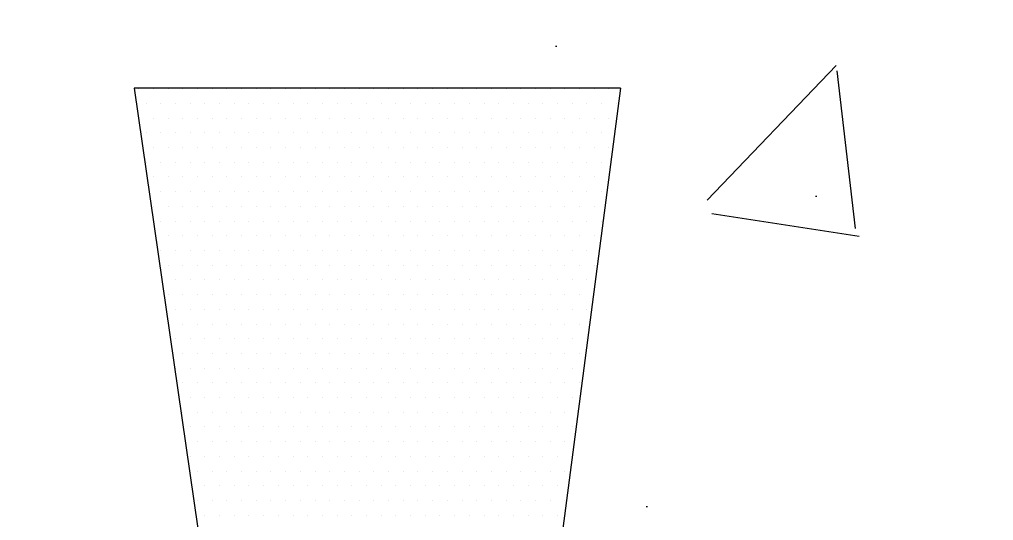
# Model space of a CAD drawing. Header units: millimetres. Extents: x 313 to 326.9, y 157.3 to 165.7.
# Drawn here: x 314.2654 to 314.3399, y 160.0054 to 160.0437 of the extents above; entities that cross this region are included whole.
import ezdxf

# ---------------------------------------------------------------- set-up
doc = ezdxf.new("R2010")
doc.units = ezdxf.units.MM
doc.header["$LTSCALE"] = 0.1
doc.header["$MEASUREMENT"] = 0
doc.layers.add('accesorios', color=31, linetype='Continuous')
doc.layers.add('MUEBLE', color=7, linetype='Continuous')

# ---------------------------------------------------------------- blocks, each defined once
blk = doc.blocks.new('*X5')
at = {"color": 0, "linetype": 'ByBlock'}
for p, q in [((7.71125, 8.2325), (7.71125, 8.2325)), ((7.712499999999999, 8.2325), (7.712499999999999, 8.2325)), ((7.713749999999999, 8.2325), (7.713749999999999, 8.2325)), ((7.714999999999999, 8.2325), (7.714999999999999, 8.2325)), ((7.716249999999999, 8.2325), (7.716249999999999, 8.2325)), ((7.717499999999998, 8.2325), (7.717499999999998, 8.2325)), ((7.718749999999998, 8.2325), (7.718749999999998, 8.2325)), ((7.719999999999998, 8.2325), (7.719999999999998, 8.2325)), ((7.721249999999998, 8.2325), (7.721249999999998, 8.2325)), ((7.722499999999997, 8.2325), (7.722499999999997, 8.2325)), ((7.723749999999997, 8.2325), (7.723749999999997, 8.2325)), ((7.724999999999997, 8.2325), (7.724999999999997, 8.2325)), ((7.726249999999997, 8.2325), (7.726249999999997, 8.2325)), ((7.727499999999996, 8.2325), (7.727499999999996, 8.2325)), ((7.728749999999996, 8.2325), (7.728749999999996, 8.2325)), ((7.729999999999996, 8.2325), (7.729999999999996, 8.2325)), ((7.731249999999996, 8.2325), (7.731249999999996, 8.2325)), ((7.732499999999995, 8.2325), (7.732499999999995, 8.2325)), ((7.733749999999995, 8.2325), (7.733749999999995, 8.2325)), ((7.734999999999995, 8.2325), (7.734999999999995, 8.2325)), ((7.736249999999995, 8.2325), (7.736249999999995, 8.2325)), ((7.737499999999994, 8.2325), (7.737499999999994, 8.2325)), ((7.738749999999994, 8.2325), (7.738749999999994, 8.2325)), ((7.739999999999994, 8.2325), (7.739999999999994, 8.2325)), ((7.741249999999994, 8.2325), (7.741249999999994, 8.2325)), ((7.742499999999993, 8.2325), (7.742499999999993, 8.2325)), ((7.743749999999993, 8.2325), (7.743749999999993, 8.2325)), ((7.744999999999993, 8.2325), (7.744999999999993, 8.2325)), ((7.746249999999993, 8.2325), (7.746249999999993, 8.2325)), ((7.747499999999993, 8.2325), (7.747499999999993, 8.2325)), ((7.748749999999992, 8.2325), (7.748749999999992, 8.2325)), ((7.749999999999992, 8.2325), (7.749999999999992, 8.2325)), ((7.751249999999992, 8.2325), (7.751249999999992, 8.2325)), ((7.711875, 8.23125), (7.711875, 8.23125)), ((7.713125, 8.23125), (7.713125, 8.23125)), ((7.714375, 8.23125), (7.714375, 8.23125)), ((7.715624999999999, 8.23125), (7.715624999999999, 8.23125)), ((7.716874999999999, 8.23125), (7.716874999999999, 8.23125)), ((7.718124999999999, 8.23125), (7.718124999999999, 8.23125)), ((7.719374999999999, 8.23125), (7.719374999999999, 8.23125)), ((7.720624999999998, 8.23125), (7.720624999999998, 8.23125)), ((7.721874999999998, 8.23125), (7.721874999999998, 8.23125)), ((7.723124999999998, 8.23125), (7.723124999999998, 8.23125)), ((7.724374999999998, 8.23125), (7.724374999999998, 8.23125)), ((7.725624999999997, 8.23125), (7.725624999999997, 8.23125)), ((7.726874999999997, 8.23125), (7.726874999999997, 8.23125)), ((7.728124999999997, 8.23125), (7.728124999999997, 8.23125)), ((7.729374999999997, 8.23125), (7.729374999999997, 8.23125)), ((7.730624999999996, 8.23125), (7.730624999999996, 8.23125)), ((7.731874999999996, 8.23125), (7.731874999999996, 8.23125)), ((7.733124999999996, 8.23125), (7.733124999999996, 8.23125)), ((7.734374999999996, 8.23125), (7.734374999999996, 8.23125)), ((7.735624999999995, 8.23125), (7.735624999999995, 8.23125)), ((7.736874999999995, 8.23125), (7.736874999999995, 8.23125)), ((7.738124999999995, 8.23125), (7.738124999999995, 8.23125)), ((7.739374999999995, 8.23125), (7.739374999999995, 8.23125)), ((7.740624999999994, 8.23125), (7.740624999999994, 8.23125)), ((7.741874999999994, 8.23125), (7.741874999999994, 8.23125)), ((7.743124999999994, 8.23125), (7.743124999999994, 8.23125)), ((7.744374999999994, 8.23125), (7.744374999999994, 8.23125)), ((7.745624999999993, 8.23125), (7.745624999999993, 8.23125)), ((7.746874999999993, 8.23125), (7.746874999999993, 8.23125)), ((7.748124999999993, 8.23125), (7.748124999999993, 8.23125)), ((7.749374999999993, 8.23125), (7.749374999999993, 8.23125)), ((7.750624999999992, 8.23125), (7.750624999999992, 8.23125)), ((7.751874999999992, 8.23125), (7.751874999999992, 8.23125)), ((7.711250000000001, 8.23), (7.711250000000001, 8.23)), ((7.7125, 8.23), (7.7125, 8.23)), ((7.71375, 8.23), (7.71375, 8.23)), ((7.715, 8.23), (7.715, 8.23)), ((7.71625, 8.23), (7.71625, 8.23)), ((7.717499999999999, 8.23), (7.717499999999999, 8.23)), ((7.718749999999999, 8.23), (7.718749999999999, 8.23)), ((7.719999999999999, 8.23), (7.719999999999999, 8.23)), ((7.721249999999999, 8.23), (7.721249999999999, 8.23)), ((7.722499999999998, 8.23), (7.722499999999998, 8.23)), ((7.723749999999998, 8.23), (7.723749999999998, 8.23)), ((7.724999999999998, 8.23), (7.724999999999998, 8.23)), ((7.726249999999998, 8.23), (7.726249999999998, 8.23)), ((7.727499999999997, 8.23), (7.727499999999997, 8.23)), ((7.728749999999997, 8.23), (7.728749999999997, 8.23)), ((7.729999999999997, 8.23), (7.729999999999997, 8.23)), ((7.731249999999997, 8.23), (7.731249999999997, 8.23)), ((7.732499999999996, 8.23), (7.732499999999996, 8.23)), ((7.733749999999996, 8.23), (7.733749999999996, 8.23)), ((7.734999999999996, 8.23), (7.734999999999996, 8.23)), ((7.736249999999996, 8.23), (7.736249999999996, 8.23)), ((7.737499999999995, 8.23), (7.737499999999995, 8.23)), ((7.738749999999995, 8.23), (7.738749999999995, 8.23)), ((7.739999999999995, 8.23), (7.739999999999995, 8.23)), ((7.741249999999995, 8.23), (7.741249999999995, 8.23)), ((7.742499999999994, 8.23), (7.742499999999994, 8.23)), ((7.743749999999994, 8.23), (7.743749999999994, 8.23)), ((7.744999999999994, 8.23), (7.744999999999994, 8.23)), ((7.746249999999994, 8.23), (7.746249999999994, 8.23)), ((7.747499999999993, 8.23), (7.747499999999993, 8.23)), ((7.748749999999993, 8.23), (7.748749999999993, 8.23)), ((7.749999999999993, 8.23), (7.749999999999993, 8.23)), ((7.751249999999993, 8.23), (7.751249999999993, 8.23)), ((7.711875, 8.22875), (7.711875, 8.22875)), ((7.713125, 8.22875), (7.713125, 8.22875)), ((7.714375, 8.22875), (7.714375, 8.22875)), ((7.715624999999999, 8.22875), (7.715624999999999, 8.22875)), ((7.716874999999999, 8.22875), (7.716874999999999, 8.22875)), ((7.718124999999999, 8.22875), (7.718124999999999, 8.22875)), ((7.719374999999999, 8.22875), (7.719374999999999, 8.22875)), ((7.720624999999998, 8.22875), (7.720624999999998, 8.22875)), ((7.721874999999998, 8.22875), (7.721874999999998, 8.22875)), ((7.723124999999998, 8.22875), (7.723124999999998, 8.22875)), ((7.724374999999998, 8.22875), (7.724374999999998, 8.22875)), ((7.725624999999997, 8.22875), (7.725624999999997, 8.22875)), ((7.726874999999997, 8.22875), (7.726874999999997, 8.22875)), ((7.728124999999997, 8.22875), (7.728124999999997, 8.22875)), ((7.729374999999997, 8.22875), (7.729374999999997, 8.22875)), ((7.730624999999996, 8.22875), (7.730624999999996, 8.22875)), ((7.731874999999996, 8.22875), (7.731874999999996, 8.22875)), ((7.733124999999996, 8.22875), (7.733124999999996, 8.22875)), ((7.734374999999996, 8.22875), (7.734374999999996, 8.22875)), ((7.735624999999995, 8.22875), (7.735624999999995, 8.22875)), ((7.736874999999995, 8.22875), (7.736874999999995, 8.22875)), ((7.738124999999995, 8.22875), (7.738124999999995, 8.22875)), ((7.739374999999995, 8.22875), (7.739374999999995, 8.22875)), ((7.740624999999994, 8.22875), (7.740624999999994, 8.22875)), ((7.741874999999994, 8.22875), (7.741874999999994, 8.22875)), ((7.743124999999994, 8.22875), (7.743124999999994, 8.22875)), ((7.744374999999994, 8.22875), (7.744374999999994, 8.22875)), ((7.745624999999993, 8.22875), (7.745624999999993, 8.22875)), ((7.746874999999993, 8.22875), (7.746874999999993, 8.22875)), ((7.748124999999993, 8.22875), (7.748124999999993, 8.22875)), ((7.749374999999993, 8.22875), (7.749374999999993, 8.22875)), ((7.750624999999992, 8.22875), (7.750624999999992, 8.22875)), ((7.7125, 8.227500000000001), (7.7125, 8.227500000000001)), ((7.71375, 8.227500000000001), (7.71375, 8.227500000000001)), ((7.715, 8.227500000000001), (7.715, 8.227500000000001)), ((7.71625, 8.227500000000001), (7.71625, 8.227500000000001)), ((7.717499999999999, 8.227500000000001), (7.717499999999999, 8.227500000000001)), ((7.718749999999999, 8.227500000000001), (7.718749999999999, 8.227500000000001)), ((7.719999999999999, 8.227500000000001), (7.719999999999999, 8.227500000000001)), ((7.721249999999999, 8.227500000000001), (7.721249999999999, 8.227500000000001)), ((7.722499999999998, 8.227500000000001), (7.722499999999998, 8.227500000000001)), ((7.723749999999998, 8.227500000000001), (7.723749999999998, 8.227500000000001)), ((7.724999999999998, 8.227500000000001), (7.724999999999998, 8.227500000000001)), ((7.726249999999998, 8.227500000000001), (7.726249999999998, 8.227500000000001)), ((7.727499999999997, 8.227500000000001), (7.727499999999997, 8.227500000000001)), ((7.728749999999997, 8.227500000000001), (7.728749999999997, 8.227500000000001)), ((7.729999999999997, 8.227500000000001), (7.729999999999997, 8.227500000000001)), ((7.731249999999997, 8.227500000000001), (7.731249999999997, 8.227500000000001)), ((7.732499999999996, 8.227500000000001), (7.732499999999996, 8.227500000000001)), ((7.733749999999996, 8.227500000000001), (7.733749999999996, 8.227500000000001)), ((7.734999999999996, 8.227500000000001), (7.734999999999996, 8.227500000000001)), ((7.736249999999996, 8.227500000000001), (7.736249999999996, 8.227500000000001)), ((7.737499999999995, 8.227500000000001), (7.737499999999995, 8.227500000000001)), ((7.738749999999995, 8.227500000000001), (7.738749999999995, 8.227500000000001)), ((7.739999999999995, 8.227500000000001), (7.739999999999995, 8.227500000000001)), ((7.741249999999995, 8.227500000000001), (7.741249999999995, 8.227500000000001)), ((7.742499999999994, 8.227500000000001), (7.742499999999994, 8.227500000000001)), ((7.743749999999994, 8.227500000000001), (7.743749999999994, 8.227500000000001)), ((7.744999999999994, 8.227500000000001), (7.744999999999994, 8.227500000000001)), ((7.746249999999994, 8.227500000000001), (7.746249999999994, 8.227500000000001)), ((7.747499999999993, 8.227500000000001), (7.747499999999993, 8.227500000000001)), ((7.748749999999993, 8.227500000000001), (7.748749999999993, 8.227500000000001)), ((7.749999999999993, 8.227500000000001), (7.749999999999993, 8.227500000000001)), ((7.751249999999993, 8.227500000000001), (7.751249999999993, 8.227500000000001)), ((7.711875, 8.22625), (7.711875, 8.22625)), ((7.713125, 8.22625), (7.713125, 8.22625)), ((7.714375, 8.22625), (7.714375, 8.22625)), ((7.715624999999999, 8.22625), (7.715624999999999, 8.22625)), ((7.716874999999999, 8.22625), (7.716874999999999, 8.22625)), ((7.718124999999999, 8.22625), (7.718124999999999, 8.22625)), ((7.719374999999999, 8.22625), (7.719374999999999, 8.22625)), ((7.720624999999998, 8.22625), (7.720624999999998, 8.22625)), ((7.721874999999998, 8.22625), (7.721874999999998, 8.22625)), ((7.723124999999998, 8.22625), (7.723124999999998, 8.22625)), ((7.724374999999998, 8.22625), (7.724374999999998, 8.22625)), ((7.725624999999997, 8.22625), (7.725624999999997, 8.22625)), ((7.726874999999997, 8.22625), (7.726874999999997, 8.22625)), ((7.728124999999997, 8.22625), (7.728124999999997, 8.22625)), ((7.729374999999997, 8.22625), (7.729374999999997, 8.22625)), ((7.730624999999996, 8.22625), (7.730624999999996, 8.22625)), ((7.731874999999996, 8.22625), (7.731874999999996, 8.22625)), ((7.733124999999996, 8.22625), (7.733124999999996, 8.22625)), ((7.734374999999996, 8.22625), (7.734374999999996, 8.22625)), ((7.735624999999995, 8.22625), (7.735624999999995, 8.22625)), ((7.736874999999995, 8.22625), (7.736874999999995, 8.22625)), ((7.738124999999995, 8.22625), (7.738124999999995, 8.22625)), ((7.739374999999995, 8.22625), (7.739374999999995, 8.22625)), ((7.740624999999994, 8.22625), (7.740624999999994, 8.22625)), ((7.741874999999994, 8.22625), (7.741874999999994, 8.22625)), ((7.743124999999994, 8.22625), (7.743124999999994, 8.22625)), ((7.744374999999994, 8.22625), (7.744374999999994, 8.22625)), ((7.745624999999993, 8.22625), (7.745624999999993, 8.22625)), ((7.746874999999993, 8.22625), (7.746874999999993, 8.22625)), ((7.748124999999993, 8.22625), (7.748124999999993, 8.22625)), ((7.749374999999993, 8.22625), (7.749374999999993, 8.22625)), ((7.750624999999992, 8.22625), (7.750624999999992, 8.22625)), ((7.712499999999999, 8.225), (7.712499999999999, 8.225)), ((7.713749999999999, 8.225), (7.713749999999999, 8.225)), ((7.714999999999999, 8.225), (7.714999999999999, 8.225)), ((7.716249999999999, 8.225), (7.716249999999999, 8.225)), ((7.717499999999998, 8.225), (7.717499999999998, 8.225)), ((7.718749999999998, 8.225), (7.718749999999998, 8.225)), ((7.719999999999998, 8.225), (7.719999999999998, 8.225)), ((7.721249999999998, 8.225), (7.721249999999998, 8.225)), ((7.722499999999997, 8.225), (7.722499999999997, 8.225)), ((7.723749999999997, 8.225), (7.723749999999997, 8.225)), ((7.724999999999997, 8.225), (7.724999999999997, 8.225)), ((7.726249999999997, 8.225), (7.726249999999997, 8.225)), ((7.727499999999996, 8.225), (7.727499999999996, 8.225)), ((7.728749999999996, 8.225), (7.728749999999996, 8.225)), ((7.729999999999996, 8.225), (7.729999999999996, 8.225)), ((7.731249999999996, 8.225), (7.731249999999996, 8.225)), ((7.732499999999995, 8.225), (7.732499999999995, 8.225)), ((7.733749999999995, 8.225), (7.733749999999995, 8.225)), ((7.734999999999995, 8.225), (7.734999999999995, 8.225)), ((7.736249999999995, 8.225), (7.736249999999995, 8.225)), ((7.737499999999994, 8.225), (7.737499999999994, 8.225)), ((7.738749999999994, 8.225), (7.738749999999994, 8.225)), ((7.739999999999994, 8.225), (7.739999999999994, 8.225)), ((7.741249999999994, 8.225), (7.741249999999994, 8.225)), ((7.742499999999993, 8.225), (7.742499999999993, 8.225)), ((7.743749999999993, 8.225), (7.743749999999993, 8.225)), ((7.744999999999993, 8.225), (7.744999999999993, 8.225)), ((7.746249999999993, 8.225), (7.746249999999993, 8.225)), ((7.747499999999993, 8.225), (7.747499999999993, 8.225)), ((7.748749999999992, 8.225), (7.748749999999992, 8.225)), ((7.749999999999992, 8.225), (7.749999999999992, 8.225)), ((7.713125000000001, 8.22375), (7.713125000000001, 8.22375)), ((7.714375, 8.22375), (7.714375, 8.22375)), ((7.715625, 8.22375), (7.715625, 8.22375)), ((7.716875, 8.22375), (7.716875, 8.22375)), ((7.718125, 8.22375), (7.718125, 8.22375)), ((7.719374999999999, 8.22375), (7.719374999999999, 8.22375)), ((7.720624999999999, 8.22375), (7.720624999999999, 8.22375)), ((7.721874999999999, 8.22375), (7.721874999999999, 8.22375)), ((7.723124999999999, 8.22375), (7.723124999999999, 8.22375)), ((7.724374999999998, 8.22375), (7.724374999999998, 8.22375)), ((7.725624999999998, 8.22375), (7.725624999999998, 8.22375)), ((7.726874999999998, 8.22375), (7.726874999999998, 8.22375)), ((7.728124999999998, 8.22375), (7.728124999999998, 8.22375)), ((7.729374999999997, 8.22375), (7.729374999999997, 8.22375)), ((7.730624999999997, 8.22375), (7.730624999999997, 8.22375)), ((7.731874999999997, 8.22375), (7.731874999999997, 8.22375)), ((7.733124999999997, 8.22375), (7.733124999999997, 8.22375)), ((7.734374999999996, 8.22375), (7.734374999999996, 8.22375)), ((7.735624999999996, 8.22375), (7.735624999999996, 8.22375)), ((7.736874999999996, 8.22375), (7.736874999999996, 8.22375)), ((7.738124999999996, 8.22375), (7.738124999999996, 8.22375)), ((7.739374999999995, 8.22375), (7.739374999999995, 8.22375)), ((7.740624999999995, 8.22375), (7.740624999999995, 8.22375)), ((7.741874999999995, 8.22375), (7.741874999999995, 8.22375)), ((7.743124999999995, 8.22375), (7.743124999999995, 8.22375)), ((7.744374999999994, 8.22375), (7.744374999999994, 8.22375)), ((7.745624999999994, 8.22375), (7.745624999999994, 8.22375)), ((7.746874999999994, 8.22375), (7.746874999999994, 8.22375)), ((7.748124999999994, 8.22375), (7.748124999999994, 8.22375)), ((7.749374999999993, 8.22375), (7.749374999999993, 8.22375)), ((7.750624999999993, 8.22375), (7.750624999999993, 8.22375)), ((7.7125, 8.2225), (7.7125, 8.2225)), ((7.71375, 8.2225), (7.71375, 8.2225)), ((7.715, 8.2225), (7.715, 8.2225)), ((7.71625, 8.2225), (7.71625, 8.2225)), ((7.717499999999999, 8.2225), (7.717499999999999, 8.2225)), ((7.718749999999999, 8.2225), (7.718749999999999, 8.2225)), ((7.719999999999999, 8.2225), (7.719999999999999, 8.2225)), ((7.721249999999999, 8.2225), (7.721249999999999, 8.2225)), ((7.722499999999998, 8.2225), (7.722499999999998, 8.2225)), ((7.723749999999998, 8.2225), (7.723749999999998, 8.2225)), ((7.724999999999998, 8.2225), (7.724999999999998, 8.2225)), ((7.726249999999998, 8.2225), (7.726249999999998, 8.2225)), ((7.727499999999997, 8.2225), (7.727499999999997, 8.2225)), ((7.728749999999997, 8.2225), (7.728749999999997, 8.2225)), ((7.729999999999997, 8.2225), (7.729999999999997, 8.2225)), ((7.731249999999997, 8.2225), (7.731249999999997, 8.2225)), ((7.732499999999996, 8.2225), (7.732499999999996, 8.2225)), ((7.733749999999996, 8.2225), (7.733749999999996, 8.2225)), ((7.734999999999996, 8.2225), (7.734999999999996, 8.2225)), ((7.736249999999996, 8.2225), (7.736249999999996, 8.2225)), ((7.737499999999995, 8.2225), (7.737499999999995, 8.2225)), ((7.738749999999995, 8.2225), (7.738749999999995, 8.2225)), ((7.739999999999995, 8.2225), (7.739999999999995, 8.2225)), ((7.741249999999995, 8.2225), (7.741249999999995, 8.2225)), ((7.742499999999994, 8.2225), (7.742499999999994, 8.2225)), ((7.743749999999994, 8.2225), (7.743749999999994, 8.2225)), ((7.744999999999994, 8.2225), (7.744999999999994, 8.2225)), ((7.746249999999994, 8.2225), (7.746249999999994, 8.2225)), ((7.747499999999993, 8.2225), (7.747499999999993, 8.2225)), ((7.748749999999993, 8.2225), (7.748749999999993, 8.2225)), ((7.749999999999993, 8.2225), (7.749999999999993, 8.2225)), ((7.713125, 8.22125), (7.713125, 8.22125)), ((7.714375, 8.22125), (7.714375, 8.22125)), ((7.715624999999999, 8.22125), (7.715624999999999, 8.22125)), ((7.716874999999999, 8.22125), (7.716874999999999, 8.22125)), ((7.718124999999999, 8.22125), (7.718124999999999, 8.22125)), ((7.719374999999999, 8.22125), (7.719374999999999, 8.22125)), ((7.720624999999998, 8.22125), (7.720624999999998, 8.22125)), ((7.721874999999998, 8.22125), (7.721874999999998, 8.22125)), ((7.723124999999998, 8.22125), (7.723124999999998, 8.22125)), ((7.724374999999998, 8.22125), (7.724374999999998, 8.22125)), ((7.725624999999997, 8.22125), (7.725624999999997, 8.22125)), ((7.726874999999997, 8.22125), (7.726874999999997, 8.22125)), ((7.728124999999997, 8.22125), (7.728124999999997, 8.22125)), ((7.729374999999997, 8.22125), (7.729374999999997, 8.22125)), ((7.730624999999996, 8.22125), (7.730624999999996, 8.22125)), ((7.731874999999996, 8.22125), (7.731874999999996, 8.22125)), ((7.733124999999996, 8.22125), (7.733124999999996, 8.22125)), ((7.734374999999996, 8.22125), (7.734374999999996, 8.22125)), ((7.735624999999995, 8.22125), (7.735624999999995, 8.22125)), ((7.736874999999995, 8.22125), (7.736874999999995, 8.22125)), ((7.738124999999995, 8.22125), (7.738124999999995, 8.22125)), ((7.739374999999995, 8.22125), (7.739374999999995, 8.22125)), ((7.740624999999994, 8.22125), (7.740624999999994, 8.22125)), ((7.741874999999994, 8.22125), (7.741874999999994, 8.22125)), ((7.743124999999994, 8.22125), (7.743124999999994, 8.22125)), ((7.744374999999994, 8.22125), (7.744374999999994, 8.22125)), ((7.745624999999993, 8.22125), (7.745624999999993, 8.22125)), ((7.746874999999993, 8.22125), (7.746874999999993, 8.22125)), ((7.748124999999993, 8.22125), (7.748124999999993, 8.22125)), ((7.749374999999993, 8.22125), (7.749374999999993, 8.22125)), ((7.750624999999992, 8.22125), (7.750624999999992, 8.22125)), ((7.71375, 8.22), (7.71375, 8.22)), ((7.715, 8.22), (7.715, 8.22)), ((7.71625, 8.22), (7.71625, 8.22)), ((7.717499999999999, 8.22), (7.717499999999999, 8.22)), ((7.718749999999999, 8.22), (7.718749999999999, 8.22)), ((7.719999999999999, 8.22), (7.719999999999999, 8.22)), ((7.721249999999999, 8.22), (7.721249999999999, 8.22)), ((7.722499999999998, 8.22), (7.722499999999998, 8.22)), ((7.723749999999998, 8.22), (7.723749999999998, 8.22)), ((7.724999999999998, 8.22), (7.724999999999998, 8.22)), ((7.726249999999998, 8.22), (7.726249999999998, 8.22)), ((7.727499999999997, 8.22), (7.727499999999997, 8.22)), ((7.728749999999997, 8.22), (7.728749999999997, 8.22)), ((7.729999999999997, 8.22), (7.729999999999997, 8.22)), ((7.731249999999997, 8.22), (7.731249999999997, 8.22)), ((7.732499999999996, 8.22), (7.732499999999996, 8.22)), ((7.733749999999996, 8.22), (7.733749999999996, 8.22)), ((7.734999999999996, 8.22), (7.734999999999996, 8.22)), ((7.736249999999996, 8.22), (7.736249999999996, 8.22)), ((7.737499999999995, 8.22), (7.737499999999995, 8.22)), ((7.738749999999995, 8.22), (7.738749999999995, 8.22)), ((7.739999999999995, 8.22), (7.739999999999995, 8.22)), ((7.741249999999995, 8.22), (7.741249999999995, 8.22)), ((7.742499999999994, 8.22), (7.742499999999994, 8.22)), ((7.743749999999994, 8.22), (7.743749999999994, 8.22)), ((7.744999999999994, 8.22), (7.744999999999994, 8.22)), ((7.746249999999994, 8.22), (7.746249999999994, 8.22)), ((7.747499999999993, 8.22), (7.747499999999993, 8.22)), ((7.748749999999993, 8.22), (7.748749999999993, 8.22)), ((7.749999999999993, 8.22), (7.749999999999993, 8.22)), ((7.713125, 8.21875), (7.713125, 8.21875)), ((7.714375, 8.21875), (7.714375, 8.21875)), ((7.715624999999999, 8.21875), (7.715624999999999, 8.21875)), ((7.716874999999999, 8.21875), (7.716874999999999, 8.21875)), ((7.718124999999999, 8.21875), (7.718124999999999, 8.21875)), ((7.719374999999999, 8.21875), (7.719374999999999, 8.21875)), ((7.720624999999998, 8.21875), (7.720624999999998, 8.21875)), ((7.721874999999998, 8.21875), (7.721874999999998, 8.21875)), ((7.723124999999998, 8.21875), (7.723124999999998, 8.21875)), ((7.724374999999998, 8.21875), (7.724374999999998, 8.21875)), ((7.725624999999997, 8.21875), (7.725624999999997, 8.21875)), ((7.726874999999997, 8.21875), (7.726874999999997, 8.21875)), ((7.728124999999997, 8.21875), (7.728124999999997, 8.21875)), ((7.729374999999997, 8.21875), (7.729374999999997, 8.21875)), ((7.730624999999996, 8.21875), (7.730624999999996, 8.21875)), ((7.731874999999996, 8.21875), (7.731874999999996, 8.21875)), ((7.733124999999996, 8.21875), (7.733124999999996, 8.21875)), ((7.734374999999996, 8.21875), (7.734374999999996, 8.21875)), ((7.735624999999995, 8.21875), (7.735624999999995, 8.21875)), ((7.736874999999995, 8.21875), (7.736874999999995, 8.21875)), ((7.738124999999995, 8.21875), (7.738124999999995, 8.21875)), ((7.739374999999995, 8.21875), (7.739374999999995, 8.21875)), ((7.740624999999994, 8.21875), (7.740624999999994, 8.21875)), ((7.741874999999994, 8.21875), (7.741874999999994, 8.21875)), ((7.743124999999994, 8.21875), (7.743124999999994, 8.21875)), ((7.744374999999994, 8.21875), (7.744374999999994, 8.21875)), ((7.745624999999993, 8.21875), (7.745624999999993, 8.21875)), ((7.746874999999993, 8.21875), (7.746874999999993, 8.21875)), ((7.748124999999993, 8.21875), (7.748124999999993, 8.21875)), ((7.749374999999993, 8.21875), (7.749374999999993, 8.21875)), ((7.71375, 8.2175), (7.71375, 8.2175)), ((7.715, 8.2175), (7.715, 8.2175)), ((7.71625, 8.2175), (7.71625, 8.2175)), ((7.717499999999999, 8.2175), (7.717499999999999, 8.2175)), ((7.718749999999999, 8.2175), (7.718749999999999, 8.2175)), ((7.719999999999999, 8.2175), (7.719999999999999, 8.2175)), ((7.721249999999999, 8.2175), (7.721249999999999, 8.2175)), ((7.722499999999998, 8.2175), (7.722499999999998, 8.2175)), ((7.723749999999998, 8.2175), (7.723749999999998, 8.2175)), ((7.724999999999998, 8.2175), (7.724999999999998, 8.2175)), ((7.726249999999998, 8.2175), (7.726249999999998, 8.2175)), ((7.727499999999997, 8.2175), (7.727499999999997, 8.2175)), ((7.728749999999997, 8.2175), (7.728749999999997, 8.2175)), ((7.729999999999997, 8.2175), (7.729999999999997, 8.2175)), ((7.731249999999997, 8.2175), (7.731249999999997, 8.2175)), ((7.732499999999996, 8.2175), (7.732499999999996, 8.2175)), ((7.733749999999996, 8.2175), (7.733749999999996, 8.2175)), ((7.734999999999996, 8.2175), (7.734999999999996, 8.2175)), ((7.736249999999996, 8.2175), (7.736249999999996, 8.2175)), ((7.737499999999995, 8.2175), (7.737499999999995, 8.2175)), ((7.738749999999995, 8.2175), (7.738749999999995, 8.2175)), ((7.739999999999995, 8.2175), (7.739999999999995, 8.2175)), ((7.741249999999995, 8.2175), (7.741249999999995, 8.2175)), ((7.742499999999994, 8.2175), (7.742499999999994, 8.2175)), ((7.743749999999994, 8.2175), (7.743749999999994, 8.2175)), ((7.744999999999994, 8.2175), (7.744999999999994, 8.2175)), ((7.746249999999994, 8.2175), (7.746249999999994, 8.2175)), ((7.747499999999993, 8.2175), (7.747499999999993, 8.2175)), ((7.748749999999993, 8.2175), (7.748749999999993, 8.2175)), ((7.749999999999993, 8.2175), (7.749999999999993, 8.2175)), ((7.714375, 8.21625), (7.714375, 8.21625)), ((7.715625, 8.21625), (7.715625, 8.21625)), ((7.716875, 8.21625), (7.716875, 8.21625)), ((7.718125, 8.21625), (7.718125, 8.21625)), ((7.719374999999999, 8.21625), (7.719374999999999, 8.21625)), ((7.720624999999999, 8.21625), (7.720624999999999, 8.21625)), ((7.721874999999999, 8.21625), (7.721874999999999, 8.21625)), ((7.723124999999999, 8.21625), (7.723124999999999, 8.21625)), ((7.724374999999998, 8.21625), (7.724374999999998, 8.21625)), ((7.725624999999998, 8.21625), (7.725624999999998, 8.21625)), ((7.726874999999998, 8.21625), (7.726874999999998, 8.21625)), ((7.728124999999998, 8.21625), (7.728124999999998, 8.21625)), ((7.729374999999997, 8.21625), (7.729374999999997, 8.21625)), ((7.730624999999997, 8.21625), (7.730624999999997, 8.21625)), ((7.731874999999997, 8.21625), (7.731874999999997, 8.21625)), ((7.733124999999997, 8.21625), (7.733124999999997, 8.21625)), ((7.734374999999996, 8.21625), (7.734374999999996, 8.21625)), ((7.735624999999996, 8.21625), (7.735624999999996, 8.21625)), ((7.736874999999996, 8.21625), (7.736874999999996, 8.21625)), ((7.738124999999996, 8.21625), (7.738124999999996, 8.21625)), ((7.739374999999995, 8.21625), (7.739374999999995, 8.21625)), ((7.740624999999995, 8.21625), (7.740624999999995, 8.21625)), ((7.741874999999995, 8.21625), (7.741874999999995, 8.21625)), ((7.743124999999995, 8.21625), (7.743124999999995, 8.21625)), ((7.744374999999994, 8.21625), (7.744374999999994, 8.21625)), ((7.745624999999994, 8.21625), (7.745624999999994, 8.21625)), ((7.746874999999994, 8.21625), (7.746874999999994, 8.21625)), ((7.748124999999994, 8.21625), (7.748124999999994, 8.21625)), ((7.749374999999993, 8.21625), (7.749374999999993, 8.21625)), ((7.71375, 8.215), (7.71375, 8.215)), ((7.715, 8.215), (7.715, 8.215)), ((7.71625, 8.215), (7.71625, 8.215)), ((7.717499999999999, 8.215), (7.717499999999999, 8.215)), ((7.718749999999999, 8.215), (7.718749999999999, 8.215)), ((7.719999999999999, 8.215), (7.719999999999999, 8.215)), ((7.721249999999999, 8.215), (7.721249999999999, 8.215)), ((7.722499999999998, 8.215), (7.722499999999998, 8.215)), ((7.723749999999998, 8.215), (7.723749999999998, 8.215)), ((7.724999999999998, 8.215), (7.724999999999998, 8.215)), ((7.726249999999998, 8.215), (7.726249999999998, 8.215)), ((7.727499999999997, 8.215), (7.727499999999997, 8.215)), ((7.728749999999997, 8.215), (7.728749999999997, 8.215)), ((7.729999999999997, 8.215), (7.729999999999997, 8.215)), ((7.731249999999997, 8.215), (7.731249999999997, 8.215)), ((7.732499999999996, 8.215), (7.732499999999996, 8.215)), ((7.733749999999996, 8.215), (7.733749999999996, 8.215)), ((7.734999999999996, 8.215), (7.734999999999996, 8.215)), ((7.736249999999996, 8.215), (7.736249999999996, 8.215)), ((7.737499999999995, 8.215), (7.737499999999995, 8.215)), ((7.738749999999995, 8.215), (7.738749999999995, 8.215)), ((7.739999999999995, 8.215), (7.739999999999995, 8.215)), ((7.741249999999995, 8.215), (7.741249999999995, 8.215)), ((7.742499999999994, 8.215), (7.742499999999994, 8.215)), ((7.743749999999994, 8.215), (7.743749999999994, 8.215)), ((7.744999999999994, 8.215), (7.744999999999994, 8.215)), ((7.746249999999994, 8.215), (7.746249999999994, 8.215)), ((7.747499999999993, 8.215), (7.747499999999993, 8.215)), ((7.748749999999993, 8.215), (7.748749999999993, 8.215)), ((7.714375, 8.213750000000001), (7.714375, 8.213750000000001)), ((7.715625, 8.213750000000001), (7.715625, 8.213750000000001)), ((7.716875, 8.213750000000001), (7.716875, 8.213750000000001)), ((7.718125, 8.213750000000001), (7.718125, 8.213750000000001)), ((7.719374999999999, 8.213750000000001), (7.719374999999999, 8.213750000000001)), ((7.720624999999999, 8.213750000000001), (7.720624999999999, 8.213750000000001)), ((7.721874999999999, 8.213750000000001), (7.721874999999999, 8.213750000000001)), ((7.723124999999999, 8.213750000000001), (7.723124999999999, 8.213750000000001)), ((7.724374999999998, 8.213750000000001), (7.724374999999998, 8.213750000000001)), ((7.725624999999998, 8.213750000000001), (7.725624999999998, 8.213750000000001)), ((7.726874999999998, 8.213750000000001), (7.726874999999998, 8.213750000000001)), ((7.728124999999998, 8.213750000000001), (7.728124999999998, 8.213750000000001)), ((7.729374999999997, 8.213750000000001), (7.729374999999997, 8.213750000000001)), ((7.730624999999997, 8.213750000000001), (7.730624999999997, 8.213750000000001)), ((7.731874999999997, 8.213750000000001), (7.731874999999997, 8.213750000000001)), ((7.733124999999997, 8.213750000000001), (7.733124999999997, 8.213750000000001)), ((7.734374999999996, 8.213750000000001), (7.734374999999996, 8.213750000000001)), ((7.735624999999996, 8.213750000000001), (7.735624999999996, 8.213750000000001)), ((7.736874999999996, 8.213750000000001), (7.736874999999996, 8.213750000000001)), ((7.738124999999996, 8.213750000000001), (7.738124999999996, 8.213750000000001)), ((7.739374999999995, 8.213750000000001), (7.739374999999995, 8.213750000000001)), ((7.740624999999995, 8.213750000000001), (7.740624999999995, 8.213750000000001)), ((7.741874999999995, 8.213750000000001), (7.741874999999995, 8.213750000000001)), ((7.743124999999995, 8.213750000000001), (7.743124999999995, 8.213750000000001)), ((7.744374999999994, 8.213750000000001), (7.744374999999994, 8.213750000000001)), ((7.745624999999994, 8.213750000000001), (7.745624999999994, 8.213750000000001)), ((7.746874999999994, 8.213750000000001), (7.746874999999994, 8.213750000000001)), ((7.748124999999994, 8.213750000000001), (7.748124999999994, 8.213750000000001)), ((7.749374999999993, 8.213750000000001), (7.749374999999993, 8.213750000000001)), ((7.715, 8.2125), (7.715, 8.2125)), ((7.71625, 8.2125), (7.71625, 8.2125)), ((7.717499999999999, 8.2125), (7.717499999999999, 8.2125)), ((7.718749999999999, 8.2125), (7.718749999999999, 8.2125)), ((7.719999999999999, 8.2125), (7.719999999999999, 8.2125)), ((7.721249999999999, 8.2125), (7.721249999999999, 8.2125)), ((7.722499999999998, 8.2125), (7.722499999999998, 8.2125)), ((7.723749999999998, 8.2125), (7.723749999999998, 8.2125)), ((7.724999999999998, 8.2125), (7.724999999999998, 8.2125)), ((7.726249999999998, 8.2125), (7.726249999999998, 8.2125)), ((7.727499999999997, 8.2125), (7.727499999999997, 8.2125)), ((7.728749999999997, 8.2125), (7.728749999999997, 8.2125)), ((7.729999999999997, 8.2125), (7.729999999999997, 8.2125)), ((7.731249999999997, 8.2125), (7.731249999999997, 8.2125)), ((7.732499999999996, 8.2125), (7.732499999999996, 8.2125)), ((7.733749999999996, 8.2125), (7.733749999999996, 8.2125)), ((7.734999999999996, 8.2125), (7.734999999999996, 8.2125)), ((7.736249999999996, 8.2125), (7.736249999999996, 8.2125)), ((7.737499999999995, 8.2125), (7.737499999999995, 8.2125)), ((7.738749999999995, 8.2125), (7.738749999999995, 8.2125)), ((7.739999999999995, 8.2125), (7.739999999999995, 8.2125)), ((7.741249999999995, 8.2125), (7.741249999999995, 8.2125)), ((7.742499999999994, 8.2125), (7.742499999999994, 8.2125)), ((7.743749999999994, 8.2125), (7.743749999999994, 8.2125)), ((7.744999999999994, 8.2125), (7.744999999999994, 8.2125)), ((7.746249999999994, 8.2125), (7.746249999999994, 8.2125)), ((7.747499999999993, 8.2125), (7.747499999999993, 8.2125)), ((7.748749999999993, 8.2125), (7.748749999999993, 8.2125)), ((7.714375, 8.21125), (7.714375, 8.21125)), ((7.715624999999999, 8.21125), (7.715624999999999, 8.21125)), ((7.716874999999999, 8.21125), (7.716874999999999, 8.21125)), ((7.718124999999999, 8.21125), (7.718124999999999, 8.21125)), ((7.719374999999999, 8.21125), (7.719374999999999, 8.21125)), ((7.720624999999998, 8.21125), (7.720624999999998, 8.21125)), ((7.721874999999998, 8.21125), (7.721874999999998, 8.21125)), ((7.723124999999998, 8.21125), (7.723124999999998, 8.21125)), ((7.724374999999998, 8.21125), (7.724374999999998, 8.21125)), ((7.725624999999997, 8.21125), (7.725624999999997, 8.21125)), ((7.726874999999997, 8.21125), (7.726874999999997, 8.21125)), ((7.728124999999997, 8.21125), (7.728124999999997, 8.21125)), ((7.729374999999997, 8.21125), (7.729374999999997, 8.21125)), ((7.730624999999996, 8.21125), (7.730624999999996, 8.21125)), ((7.731874999999996, 8.21125), (7.731874999999996, 8.21125)), ((7.733124999999996, 8.21125), (7.733124999999996, 8.21125)), ((7.734374999999996, 8.21125), (7.734374999999996, 8.21125)), ((7.735624999999995, 8.21125), (7.735624999999995, 8.21125)), ((7.736874999999995, 8.21125), (7.736874999999995, 8.21125)), ((7.738124999999995, 8.21125), (7.738124999999995, 8.21125)), ((7.739374999999995, 8.21125), (7.739374999999995, 8.21125)), ((7.740624999999994, 8.21125), (7.740624999999994, 8.21125)), ((7.741874999999994, 8.21125), (7.741874999999994, 8.21125)), ((7.743124999999994, 8.21125), (7.743124999999994, 8.21125)), ((7.744374999999994, 8.21125), (7.744374999999994, 8.21125)), ((7.745624999999993, 8.21125), (7.745624999999993, 8.21125)), ((7.746874999999993, 8.21125), (7.746874999999993, 8.21125)), ((7.748124999999993, 8.21125), (7.748124999999993, 8.21125)), ((7.749374999999993, 8.21125), (7.749374999999993, 8.21125)), ((7.715000000000001, 8.21), (7.715000000000001, 8.21)), ((7.71625, 8.21), (7.71625, 8.21)), ((7.7175, 8.21), (7.7175, 8.21)), ((7.71875, 8.21), (7.71875, 8.21)), ((7.72, 8.21), (7.72, 8.21)), ((7.72125, 8.21), (7.72125, 8.21)), ((7.722499999999999, 8.21), (7.722499999999999, 8.21)), ((7.723749999999999, 8.21), (7.723749999999999, 8.21)), ((7.724999999999999, 8.21), (7.724999999999999, 8.21)), ((7.726249999999999, 8.21), (7.726249999999999, 8.21)), ((7.727499999999998, 8.21), (7.727499999999998, 8.21)), ((7.728749999999998, 8.21), (7.728749999999998, 8.21)), ((7.729999999999998, 8.21), (7.729999999999998, 8.21)), ((7.731249999999998, 8.21), (7.731249999999998, 8.21)), ((7.732499999999997, 8.21), (7.732499999999997, 8.21)), ((7.733749999999997, 8.21), (7.733749999999997, 8.21)), ((7.734999999999997, 8.21), (7.734999999999997, 8.21)), ((7.736249999999997, 8.21), (7.736249999999997, 8.21)), ((7.737499999999996, 8.21), (7.737499999999996, 8.21)), ((7.738749999999996, 8.21), (7.738749999999996, 8.21)), ((7.739999999999996, 8.21), (7.739999999999996, 8.21)), ((7.741249999999996, 8.21), (7.741249999999996, 8.21)), ((7.742499999999995, 8.21), (7.742499999999995, 8.21)), ((7.743749999999995, 8.21), (7.743749999999995, 8.21)), ((7.744999999999995, 8.21), (7.744999999999995, 8.21)), ((7.746249999999995, 8.21), (7.746249999999995, 8.21)), ((7.747499999999994, 8.21), (7.747499999999994, 8.21)), ((7.748749999999994, 8.21), (7.748749999999994, 8.21)), ((7.714375, 8.20875), (7.714375, 8.20875)), ((7.715625, 8.20875), (7.715625, 8.20875)), ((7.716875, 8.20875), (7.716875, 8.20875)), ((7.718125, 8.20875), (7.718125, 8.20875)), ((7.719374999999999, 8.20875), (7.719374999999999, 8.20875)), ((7.720624999999999, 8.20875), (7.720624999999999, 8.20875)), ((7.721874999999999, 8.20875), (7.721874999999999, 8.20875)), ((7.723124999999999, 8.20875), (7.723124999999999, 8.20875)), ((7.724374999999998, 8.20875), (7.724374999999998, 8.20875)), ((7.725624999999998, 8.20875), (7.725624999999998, 8.20875)), ((7.726874999999998, 8.20875), (7.726874999999998, 8.20875)), ((7.728124999999998, 8.20875), (7.728124999999998, 8.20875)), ((7.729374999999997, 8.20875), (7.729374999999997, 8.20875)), ((7.730624999999997, 8.20875), (7.730624999999997, 8.20875)), ((7.731874999999997, 8.20875), (7.731874999999997, 8.20875)), ((7.733124999999997, 8.20875), (7.733124999999997, 8.20875)), ((7.734374999999996, 8.20875), (7.734374999999996, 8.20875)), ((7.735624999999996, 8.20875), (7.735624999999996, 8.20875)), ((7.736874999999996, 8.20875), (7.736874999999996, 8.20875)), ((7.738124999999996, 8.20875), (7.738124999999996, 8.20875)), ((7.739374999999995, 8.20875), (7.739374999999995, 8.20875)), ((7.740624999999995, 8.20875), (7.740624999999995, 8.20875)), ((7.741874999999995, 8.20875), (7.741874999999995, 8.20875)), ((7.743124999999995, 8.20875), (7.743124999999995, 8.20875)), ((7.744374999999994, 8.20875), (7.744374999999994, 8.20875)), ((7.745624999999994, 8.20875), (7.745624999999994, 8.20875)), ((7.746874999999994, 8.20875), (7.746874999999994, 8.20875)), ((7.748124999999994, 8.20875), (7.748124999999994, 8.20875)), ((7.715, 8.2075), (7.715, 8.2075)), ((7.71625, 8.2075), (7.71625, 8.2075)), ((7.717499999999999, 8.2075), (7.717499999999999, 8.2075)), ((7.718749999999999, 8.2075), (7.718749999999999, 8.2075)), ((7.719999999999999, 8.2075), (7.719999999999999, 8.2075)), ((7.721249999999999, 8.2075), (7.721249999999999, 8.2075)), ((7.722499999999998, 8.2075), (7.722499999999998, 8.2075)), ((7.723749999999998, 8.2075), (7.723749999999998, 8.2075)), ((7.724999999999998, 8.2075), (7.724999999999998, 8.2075)), ((7.726249999999998, 8.2075), (7.726249999999998, 8.2075)), ((7.727499999999997, 8.2075), (7.727499999999997, 8.2075)), ((7.728749999999997, 8.2075), (7.728749999999997, 8.2075)), ((7.729999999999997, 8.2075), (7.729999999999997, 8.2075)), ((7.731249999999997, 8.2075), (7.731249999999997, 8.2075)), ((7.732499999999996, 8.2075), (7.732499999999996, 8.2075)), ((7.733749999999996, 8.2075), (7.733749999999996, 8.2075)), ((7.734999999999996, 8.2075), (7.734999999999996, 8.2075)), ((7.736249999999996, 8.2075), (7.736249999999996, 8.2075)), ((7.737499999999995, 8.2075), (7.737499999999995, 8.2075)), ((7.738749999999995, 8.2075), (7.738749999999995, 8.2075)), ((7.739999999999995, 8.2075), (7.739999999999995, 8.2075)), ((7.741249999999995, 8.2075), (7.741249999999995, 8.2075)), ((7.742499999999994, 8.2075), (7.742499999999994, 8.2075)), ((7.743749999999994, 8.2075), (7.743749999999994, 8.2075)), ((7.744999999999994, 8.2075), (7.744999999999994, 8.2075)), ((7.746249999999994, 8.2075), (7.746249999999994, 8.2075)), ((7.747499999999993, 8.2075), (7.747499999999993, 8.2075)), ((7.748749999999993, 8.2075), (7.748749999999993, 8.2075)), ((7.715625, 8.20625), (7.715625, 8.20625)), ((7.716875, 8.20625), (7.716875, 8.20625)), ((7.718125, 8.20625), (7.718125, 8.20625)), ((7.719374999999999, 8.20625), (7.719374999999999, 8.20625)), ((7.720624999999999, 8.20625), (7.720624999999999, 8.20625)), ((7.721874999999999, 8.20625), (7.721874999999999, 8.20625)), ((7.723124999999999, 8.20625), (7.723124999999999, 8.20625)), ((7.724374999999998, 8.20625), (7.724374999999998, 8.20625)), ((7.725624999999998, 8.20625), (7.725624999999998, 8.20625)), ((7.726874999999998, 8.20625), (7.726874999999998, 8.20625)), ((7.728124999999998, 8.20625), (7.728124999999998, 8.20625)), ((7.729374999999997, 8.20625), (7.729374999999997, 8.20625)), ((7.730624999999997, 8.20625), (7.730624999999997, 8.20625)), ((7.731874999999997, 8.20625), (7.731874999999997, 8.20625)), ((7.733124999999997, 8.20625), (7.733124999999997, 8.20625)), ((7.734374999999996, 8.20625), (7.734374999999996, 8.20625)), ((7.735624999999996, 8.20625), (7.735624999999996, 8.20625)), ((7.736874999999996, 8.20625), (7.736874999999996, 8.20625)), ((7.738124999999996, 8.20625), (7.738124999999996, 8.20625)), ((7.739374999999995, 8.20625), (7.739374999999995, 8.20625)), ((7.740624999999995, 8.20625), (7.740624999999995, 8.20625)), ((7.741874999999995, 8.20625), (7.741874999999995, 8.20625)), ((7.743124999999995, 8.20625), (7.743124999999995, 8.20625)), ((7.744374999999994, 8.20625), (7.744374999999994, 8.20625)), ((7.745624999999994, 8.20625), (7.745624999999994, 8.20625)), ((7.746874999999994, 8.20625), (7.746874999999994, 8.20625)), ((7.748124999999994, 8.20625), (7.748124999999994, 8.20625)), ((7.715, 8.205), (7.715, 8.205)), ((7.71625, 8.205), (7.71625, 8.205)), ((7.717499999999999, 8.205), (7.717499999999999, 8.205)), ((7.718749999999999, 8.205), (7.718749999999999, 8.205)), ((7.719999999999999, 8.205), (7.719999999999999, 8.205)), ((7.721249999999999, 8.205), (7.721249999999999, 8.205)), ((7.722499999999998, 8.205), (7.722499999999998, 8.205)), ((7.723749999999998, 8.205), (7.723749999999998, 8.205)), ((7.724999999999998, 8.205), (7.724999999999998, 8.205)), ((7.726249999999998, 8.205), (7.726249999999998, 8.205)), ((7.727499999999997, 8.205), (7.727499999999997, 8.205)), ((7.728749999999997, 8.205), (7.728749999999997, 8.205)), ((7.729999999999997, 8.205), (7.729999999999997, 8.205)), ((7.731249999999997, 8.205), (7.731249999999997, 8.205)), ((7.732499999999996, 8.205), (7.732499999999996, 8.205)), ((7.733749999999996, 8.205), (7.733749999999996, 8.205)), ((7.734999999999996, 8.205), (7.734999999999996, 8.205)), ((7.736249999999996, 8.205), (7.736249999999996, 8.205)), ((7.737499999999995, 8.205), (7.737499999999995, 8.205)), ((7.738749999999995, 8.205), (7.738749999999995, 8.205)), ((7.739999999999995, 8.205), (7.739999999999995, 8.205)), ((7.741249999999995, 8.205), (7.741249999999995, 8.205)), ((7.742499999999994, 8.205), (7.742499999999994, 8.205)), ((7.743749999999994, 8.205), (7.743749999999994, 8.205)), ((7.744999999999994, 8.205), (7.744999999999994, 8.205)), ((7.746249999999994, 8.205), (7.746249999999994, 8.205)), ((7.747499999999993, 8.205), (7.747499999999993, 8.205)), ((7.715625, 8.20375), (7.715625, 8.20375)), ((7.716875, 8.20375), (7.716875, 8.20375)), ((7.718125, 8.20375), (7.718125, 8.20375)), ((7.719374999999999, 8.20375), (7.719374999999999, 8.20375)), ((7.720624999999999, 8.20375), (7.720624999999999, 8.20375)), ((7.721874999999999, 8.20375), (7.721874999999999, 8.20375)), ((7.723124999999999, 8.20375), (7.723124999999999, 8.20375)), ((7.724374999999998, 8.20375), (7.724374999999998, 8.20375)), ((7.725624999999998, 8.20375), (7.725624999999998, 8.20375)), ((7.726874999999998, 8.20375), (7.726874999999998, 8.20375)), ((7.728124999999998, 8.20375), (7.728124999999998, 8.20375)), ((7.729374999999997, 8.20375), (7.729374999999997, 8.20375)), ((7.730624999999997, 8.20375), (7.730624999999997, 8.20375)), ((7.731874999999997, 8.20375), (7.731874999999997, 8.20375)), ((7.733124999999997, 8.20375), (7.733124999999997, 8.20375)), ((7.734374999999996, 8.20375), (7.734374999999996, 8.20375)), ((7.735624999999996, 8.20375), (7.735624999999996, 8.20375)), ((7.736874999999996, 8.20375), (7.736874999999996, 8.20375)), ((7.738124999999996, 8.20375), (7.738124999999996, 8.20375)), ((7.739374999999995, 8.20375), (7.739374999999995, 8.20375)), ((7.740624999999995, 8.20375), (7.740624999999995, 8.20375)), ((7.741874999999995, 8.20375), (7.741874999999995, 8.20375)), ((7.743124999999995, 8.20375), (7.743124999999995, 8.20375)), ((7.744374999999994, 8.20375), (7.744374999999994, 8.20375)), ((7.745624999999994, 8.20375), (7.745624999999994, 8.20375)), ((7.746874999999994, 8.20375), (7.746874999999994, 8.20375)), ((7.748124999999994, 8.20375), (7.748124999999994, 8.20375)), ((7.71625, 8.2025), (7.71625, 8.2025)), ((7.7175, 8.2025), (7.7175, 8.2025)), ((7.71875, 8.2025), (7.71875, 8.2025)), ((7.72, 8.2025), (7.72, 8.2025)), ((7.72125, 8.2025), (7.72125, 8.2025)), ((7.722499999999999, 8.2025), (7.722499999999999, 8.2025)), ((7.723749999999999, 8.2025), (7.723749999999999, 8.2025)), ((7.724999999999999, 8.2025), (7.724999999999999, 8.2025)), ((7.726249999999999, 8.2025), (7.726249999999999, 8.2025)), ((7.727499999999998, 8.2025), (7.727499999999998, 8.2025)), ((7.728749999999998, 8.2025), (7.728749999999998, 8.2025)), ((7.729999999999998, 8.2025), (7.729999999999998, 8.2025)), ((7.731249999999998, 8.2025), (7.731249999999998, 8.2025)), ((7.732499999999997, 8.2025), (7.732499999999997, 8.2025)), ((7.733749999999997, 8.2025), (7.733749999999997, 8.2025)), ((7.734999999999997, 8.2025), (7.734999999999997, 8.2025)), ((7.736249999999997, 8.2025), (7.736249999999997, 8.2025)), ((7.737499999999996, 8.2025), (7.737499999999996, 8.2025)), ((7.738749999999996, 8.2025), (7.738749999999996, 8.2025)), ((7.739999999999996, 8.2025), (7.739999999999996, 8.2025)), ((7.741249999999996, 8.2025), (7.741249999999996, 8.2025)), ((7.742499999999995, 8.2025), (7.742499999999995, 8.2025)), ((7.743749999999995, 8.2025), (7.743749999999995, 8.2025)), ((7.744999999999995, 8.2025), (7.744999999999995, 8.2025)), ((7.746249999999995, 8.2025), (7.746249999999995, 8.2025)), ((7.747499999999994, 8.2025), (7.747499999999994, 8.2025)), ((7.715625, 8.20125), (7.715625, 8.20125)), ((7.716875, 8.20125), (7.716875, 8.20125)), ((7.718125, 8.20125), (7.718125, 8.20125)), ((7.719374999999999, 8.20125), (7.719374999999999, 8.20125)), ((7.720624999999999, 8.20125), (7.720624999999999, 8.20125)), ((7.721874999999999, 8.20125), (7.721874999999999, 8.20125)), ((7.723124999999999, 8.20125), (7.723124999999999, 8.20125)), ((7.724374999999998, 8.20125), (7.724374999999998, 8.20125)), ((7.725624999999998, 8.20125), (7.725624999999998, 8.20125)), ((7.726874999999998, 8.20125), (7.726874999999998, 8.20125)), ((7.728124999999998, 8.20125), (7.728124999999998, 8.20125)), ((7.729374999999997, 8.20125), (7.729374999999997, 8.20125)), ((7.730624999999997, 8.20125), (7.730624999999997, 8.20125)), ((7.731874999999997, 8.20125), (7.731874999999997, 8.20125)), ((7.733124999999997, 8.20125), (7.733124999999997, 8.20125)), ((7.734374999999996, 8.20125), (7.734374999999996, 8.20125)), ((7.735624999999996, 8.20125), (7.735624999999996, 8.20125)), ((7.736874999999996, 8.20125), (7.736874999999996, 8.20125)), ((7.738124999999996, 8.20125), (7.738124999999996, 8.20125)), ((7.739374999999995, 8.20125), (7.739374999999995, 8.20125)), ((7.740624999999995, 8.20125), (7.740624999999995, 8.20125)), ((7.741874999999995, 8.20125), (7.741874999999995, 8.20125)), ((7.743124999999995, 8.20125), (7.743124999999995, 8.20125)), ((7.744374999999994, 8.20125), (7.744374999999994, 8.20125)), ((7.745624999999994, 8.20125), (7.745624999999994, 8.20125)), ((7.746874999999994, 8.20125), (7.746874999999994, 8.20125)), ((7.748124999999994, 8.20125), (7.748124999999994, 8.20125)), ((7.71625, 8.2), (7.71625, 8.2)), ((7.717499999999999, 8.2), (7.717499999999999, 8.2)), ((7.718749999999999, 8.2), (7.718749999999999, 8.2)), ((7.719999999999999, 8.2), (7.719999999999999, 8.2)), ((7.721249999999999, 8.2), (7.721249999999999, 8.2)), ((7.722499999999998, 8.2), (7.722499999999998, 8.2)), ((7.723749999999998, 8.2), (7.723749999999998, 8.2)), ((7.724999999999998, 8.2), (7.724999999999998, 8.2)), ((7.726249999999998, 8.2), (7.726249999999998, 8.2)), ((7.727499999999997, 8.2), (7.727499999999997, 8.2)), ((7.728749999999997, 8.2), (7.728749999999997, 8.2)), ((7.729999999999997, 8.2), (7.729999999999997, 8.2)), ((7.731249999999997, 8.2), (7.731249999999997, 8.2)), ((7.732499999999996, 8.2), (7.732499999999996, 8.2)), ((7.733749999999996, 8.2), (7.733749999999996, 8.2)), ((7.734999999999996, 8.2), (7.734999999999996, 8.2)), ((7.736249999999996, 8.2), (7.736249999999996, 8.2)), ((7.737499999999995, 8.2), (7.737499999999995, 8.2)), ((7.738749999999995, 8.2), (7.738749999999995, 8.2)), ((7.739999999999995, 8.2), (7.739999999999995, 8.2)), ((7.741249999999995, 8.2), (7.741249999999995, 8.2)), ((7.742499999999994, 8.2), (7.742499999999994, 8.2)), ((7.743749999999994, 8.2), (7.743749999999994, 8.2)), ((7.744999999999994, 8.2), (7.744999999999994, 8.2)), ((7.746249999999994, 8.2), (7.746249999999994, 8.2)), ((7.747499999999993, 8.2), (7.747499999999993, 8.2)), ((7.716875, 8.19875), (7.716875, 8.19875)), ((7.718125, 8.19875), (7.718125, 8.19875)), ((7.719374999999999, 8.19875), (7.719374999999999, 8.19875)), ((7.720624999999999, 8.19875), (7.720624999999999, 8.19875)), ((7.721874999999999, 8.19875), (7.721874999999999, 8.19875)), ((7.723124999999999, 8.19875), (7.723124999999999, 8.19875)), ((7.724374999999998, 8.19875), (7.724374999999998, 8.19875)), ((7.725624999999998, 8.19875), (7.725624999999998, 8.19875)), ((7.726874999999998, 8.19875), (7.726874999999998, 8.19875)), ((7.728124999999998, 8.19875), (7.728124999999998, 8.19875)), ((7.729374999999997, 8.19875), (7.729374999999997, 8.19875)), ((7.730624999999997, 8.19875), (7.730624999999997, 8.19875)), ((7.731874999999997, 8.19875), (7.731874999999997, 8.19875)), ((7.733124999999997, 8.19875), (7.733124999999997, 8.19875)), ((7.734374999999996, 8.19875), (7.734374999999996, 8.19875)), ((7.735624999999996, 8.19875), (7.735624999999996, 8.19875)), ((7.736874999999996, 8.19875), (7.736874999999996, 8.19875)), ((7.738124999999996, 8.19875), (7.738124999999996, 8.19875)), ((7.739374999999995, 8.19875), (7.739374999999995, 8.19875)), ((7.740624999999995, 8.19875), (7.740624999999995, 8.19875)), ((7.741874999999995, 8.19875), (7.741874999999995, 8.19875)), ((7.743124999999995, 8.19875), (7.743124999999995, 8.19875)), ((7.744374999999994, 8.19875), (7.744374999999994, 8.19875)), ((7.745624999999994, 8.19875), (7.745624999999994, 8.19875)), ((7.746874999999994, 8.19875), (7.746874999999994, 8.19875)), ((7.71625, 8.1975), (7.71625, 8.1975)), ((7.717499999999999, 8.1975), (7.717499999999999, 8.1975)), ((7.718749999999999, 8.1975), (7.718749999999999, 8.1975)), ((7.719999999999999, 8.1975), (7.719999999999999, 8.1975)), ((7.721249999999999, 8.1975), (7.721249999999999, 8.1975)), ((7.722499999999998, 8.1975), (7.722499999999998, 8.1975)), ((7.723749999999998, 8.1975), (7.723749999999998, 8.1975)), ((7.724999999999998, 8.1975), (7.724999999999998, 8.1975)), ((7.726249999999998, 8.1975), (7.726249999999998, 8.1975)), ((7.727499999999997, 8.1975), (7.727499999999997, 8.1975)), ((7.728749999999997, 8.1975), (7.728749999999997, 8.1975)), ((7.729999999999997, 8.1975), (7.729999999999997, 8.1975)), ((7.731249999999997, 8.1975), (7.731249999999997, 8.1975)), ((7.732499999999996, 8.1975), (7.732499999999996, 8.1975)), ((7.733749999999996, 8.1975), (7.733749999999996, 8.1975)), ((7.734999999999996, 8.1975), (7.734999999999996, 8.1975)), ((7.736249999999996, 8.1975), (7.736249999999996, 8.1975)), ((7.737499999999995, 8.1975), (7.737499999999995, 8.1975)), ((7.738749999999995, 8.1975), (7.738749999999995, 8.1975)), ((7.739999999999995, 8.1975), (7.739999999999995, 8.1975)), ((7.741249999999995, 8.1975), (7.741249999999995, 8.1975)), ((7.742499999999994, 8.1975), (7.742499999999994, 8.1975)), ((7.743749999999994, 8.1975), (7.743749999999994, 8.1975)), ((7.744999999999994, 8.1975), (7.744999999999994, 8.1975)), ((7.746249999999994, 8.1975), (7.746249999999994, 8.1975)), ((7.747499999999993, 8.1975), (7.747499999999993, 8.1975)), ((7.716875000000001, 8.196250000000001), (7.716875000000001, 8.196250000000001)), ((7.718125000000001, 8.196250000000001), (7.718125000000001, 8.196250000000001)), ((7.719375, 8.196250000000001), (7.719375, 8.196250000000001)), ((7.720625, 8.196250000000001), (7.720625, 8.196250000000001)), ((7.721875, 8.196250000000001), (7.721875, 8.196250000000001)), ((7.723125, 8.196250000000001), (7.723125, 8.196250000000001)), ((7.724374999999999, 8.196250000000001), (7.724374999999999, 8.196250000000001)), ((7.725624999999999, 8.196250000000001), (7.725624999999999, 8.196250000000001)), ((7.726874999999999, 8.196250000000001), (7.726874999999999, 8.196250000000001)), ((7.728124999999999, 8.196250000000001), (7.728124999999999, 8.196250000000001)), ((7.729374999999998, 8.196250000000001), (7.729374999999998, 8.196250000000001)), ((7.730624999999998, 8.196250000000001), (7.730624999999998, 8.196250000000001)), ((7.731874999999998, 8.196250000000001), (7.731874999999998, 8.196250000000001)), ((7.733124999999998, 8.196250000000001), (7.733124999999998, 8.196250000000001)), ((7.734374999999997, 8.196250000000001), (7.734374999999997, 8.196250000000001)), ((7.735624999999997, 8.196250000000001), (7.735624999999997, 8.196250000000001)), ((7.736874999999997, 8.196250000000001), (7.736874999999997, 8.196250000000001)), ((7.738124999999997, 8.196250000000001), (7.738124999999997, 8.196250000000001)), ((7.739374999999996, 8.196250000000001), (7.739374999999996, 8.196250000000001)), ((7.740624999999996, 8.196250000000001), (7.740624999999996, 8.196250000000001)), ((7.741874999999996, 8.196250000000001), (7.741874999999996, 8.196250000000001)), ((7.743124999999996, 8.196250000000001), (7.743124999999996, 8.196250000000001)), ((7.744374999999995, 8.196250000000001), (7.744374999999995, 8.196250000000001)), ((7.745624999999995, 8.196250000000001), (7.745624999999995, 8.196250000000001)), ((7.746874999999995, 8.196250000000001), (7.746874999999995, 8.196250000000001))]:
    blk.add_line(p, q, dxfattribs=at)

msp = doc.modelspace()

# ---------------------------------------------------------------- hatches: boundary and pattern name
at = {"layer": 'MUEBLE'}
h = msp.add_hatch(dxfattribs=at)
h.set_pattern_fill('AR-CONC', color=254, scale=0.0005, style=0)
h.set_pattern_definition([(49.99999999999999, (-25.55084938020934, 1.663047477912869), (0.09109233449800201, -0.007969542769451544), [0.009525, -0.104775]), (355, (-25.55084938020934, 1.663047477912869), (-0.0176214129878335, 0.09552832144108998), [0.00762, -0.08381999999999999]), (100.451, (-25.54325838020934, 1.662383352912869), (0.07347125083297962, 0.08755834391014594), [0.008095000000000001, -0.089045]), (46.18420000000001, (-25.55084938020934, 1.688447477912869), (0.135539520446065, -0.02102116396636357), [0.0142875, -0.1571625]), (96.6356, (-25.53955443020934, 1.686695727912869), (0.1187021172331186, 0.1237127779450246), [0.0121425, -0.1335675]), (351.1840000000001, (-25.55084938020934, 1.688447477912869), (0.118702302906967, 0.1237125589302988), [0.01143, -0.12573]), (21, (-25.53814938020934, 1.682097477912869), (0.07580743991769164, -0.05113275925838125), [0.009525, -0.104775]), (326.0000000000001, (-25.53814938020934, 1.682097477912869), (0.03090101417382354, 0.09209398306115964), [0.00762, -0.08381999999999999]), (71.4514, (-25.53183213020934, 1.677836427912869), (0.1067082453850622, 0.04096142885802873), [0.008095000000000001, -0.089045]), (37.50000000000001, (-25.55084938020934, 1.663047477912869), (0.001544301625295908, 0.04227751943657655), [0, -0.082804, 0, -0.08509, 0, -0.0841375]), (7.499999999999999, (-25.55084938020934, 1.663047477912869), (0.03340983125515287, 0.05009028740905976), [0, -0.04851399999999999, 0, -0.080899, 0, -0.03206750000000001]), (327.5, (-25.57917038020934, 1.663047477912869), (0.06779529758343568, -0.002864371996336732), [0, -0.03175, 0, -0.09906000000000001, 0, -0.131445]), (317.5, (-25.59187038020934, 1.663047477912869), (0.07406459069300902, 0.01271324551666651), [0, -0.041275, 0, -0.065786, 0, -0.093345])])
h.paths.add_polyline_path([(313.9655875302759, 160.0870786412819), (313.9655875302759, 159.7520786412819), (314.1192552323672, 159.7520786412819), (314.1102552323671, 159.7610786412818), (314.1102552323671, 159.8960375341298, -0.2362838905119445), (314.1301191114829, 159.9367395684088, 0.1379923497812953), (314.1478112772556, 159.9755006783934), (314.1478112772556, 160.0049518730721), (314.1424232206141, 160.0049518730721), (314.1375680845537, 160.0384378900119), (314.1748129499086, 160.0384378900119), (314.1704289781275, 160.0049518730721), (314.1658112772555, 160.0049518730721), (314.1658112772556, 159.9755006783938, 0.1379923497838285), (314.1835034430284, 159.9367395684086, -0.1665586410747604), (314.203367322144, 159.8970523997721), (314.203367322144, 159.7610786412819), (314.194367322144, 159.7520786412819), (314.2558196405213, 159.7520786412819), (314.2468196405213, 159.7610786412819), (314.2468196405213, 159.8960375341298, -0.2362838905119445), (314.2666835196371, 159.9367395684088, 0.1379923497800851), (314.2843756854097, 159.975500678393), (314.2843756854097, 160.0049518730721), (314.2789876287683, 160.0049518730721), (314.2741324927078, 160.0384378900119), (314.3113773580629, 160.0384378900119), (314.3069933862817, 160.0049518730721), (314.3023756854097, 160.0049518730721), (314.3023756854097, 159.9755006783942, 0.1379923497863928), (314.3200678511829, 159.9367395684083, -0.1665586410744574), (314.3399317302982, 159.8970523997717), (314.3399317302982, 159.7610786412819), (314.3309317302981, 159.7520786412819), (314.5771645936177, 159.7520786412819), (314.5667621259865, 159.7624811089131), (314.5667621259866, 159.9188198214717), (314.6204747944947, 159.9188198214717), (314.6204747944946, 159.762481108913), (314.6100723268635, 159.7520786412819), (314.757153430288, 159.7520786412819), (314.7481534302879, 159.7610786412819), (314.7481534302879, 159.8960375341298, -0.2362838905119445), (314.7680173094037, 159.9367395684088, 0.1379923497812953), (314.7857094751764, 159.9755006783934), (314.7857094751764, 160.0049518730721), (314.7803214185349, 160.0049518730721), (314.7754662824744, 160.0384378900119), (314.8127111478295, 160.0384378900119), (314.8083271760482, 160.0049518730721), (314.8037094751763, 160.0049518730721), (314.8037094751763, 159.9755006783938, 0.1379923497838285), (314.8214016409492, 159.9367395684086, -0.1665586410747604), (314.8412655200648, 159.8970523997721), (314.8412655200648, 159.7610786412819), (314.8322655200647, 159.7520786412819), (314.8937178384421, 159.7520786412819), (314.8847178384421, 159.7610786412818), (314.8847178384421, 159.8960375341298, -0.2362838905119445), (314.9045817175579, 159.9367395684088, 0.1379923497800851), (314.9222738833305, 159.975500678393), (314.9222738833305, 160.0049518730721), (314.916885826689, 160.0049518730721), (314.9120306906286, 160.0384378900119), (314.9492755559837, 160.0384378900119), (314.9448915842025, 160.0049518730721), (314.9402738833305, 160.0049518730721), (314.9402738833305, 159.9755006783942, 0.1379923497863928), (314.9579660491037, 159.9367395684083, -0.1665586410744574), (314.977829928219, 159.8970523997717), (314.977829928219, 159.7610786412819), (314.9688299282188, 159.7520786412819), (315.022257530276, 159.7520786412819), (315.022257530276, 160.0870786412819, -0.08401726925931571), (315.0186026988845, 160.0870786412819)])
h.paths.add_polyline_path([(314.5550648036542, 159.9319771672164), (314.5084447009966, 159.8805024289918), (314.5084447009966, 159.7751017017745), (314.5035373131599, 159.7751017017745), (314.5035373131599, 159.8805024289918), (314.4544634347942, 159.9319771672164)], flags=16)
h.paths.add_polyline_path([(314.7448238499773, 159.9462901017282), (314.86386881279, 159.9462901017282), (314.86386881279, 159.8928671808357), (314.7448238499773, 159.8928671808357)], flags=24)

# ---------------------------------------------------------------- linework, layer by layer
at = {"layer": 'accesorios', "color": 142, "linetype": 'ByBlock'}
for p, q in [((314.2741324927078, 160.0384378900119), (314.2790166440629, 160.0047517537269)), ((314.3113773580629, 160.0384378900119), (314.3069671867619, 160.0047517537269))]:
    msp.add_line(p, q, dxfattribs=at)
msp.add_lwpolyline([(314.3113773580629, 160.0384378900119), (314.2741324927078, 160.0384378900119)], dxfattribs=at)

# ---------------------------------------------------------------- block references
at = {"layer": 'accesorios', "color": 142, "linetype": 'ByBlock', "xscale": 0.9, "yscale": 0.9, "zscale": 0.9}
msp.add_blockref('*X5', (307.3343670544386, 152.6291395073959), dxfattribs=at)

doc.saveas('drawing.dxf')
